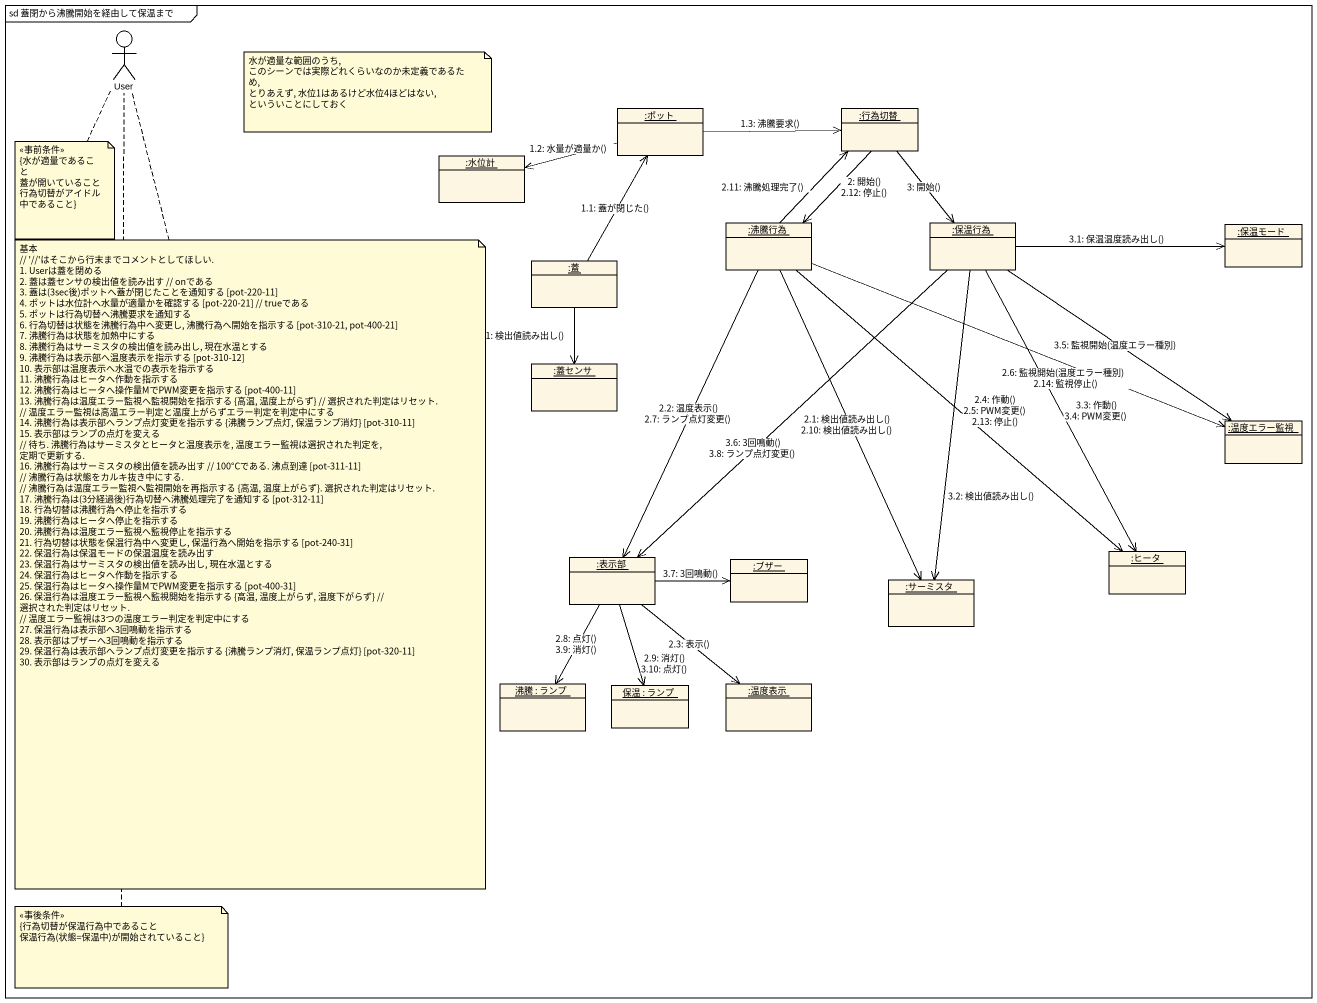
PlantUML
@startuml
mainframe sd 蓋閉から沸騰開始を経由して保温まで
allowmixing
hide circle
hide empty members
actor User
object ":ポット" as ポット
object ":行為切替" as 行為切替
object ":水位計" as 水位計
object ":沸騰行為" as 沸騰行為
object ":保温行為" as 保温行為
object ":保温モード" as 保温モード
object ":蓋" as 蓋
object ":蓋センサ" as 蓋センサ
object ":温度エラー監視" as 温度エラー監視
object ":表示部" as 表示部
object ":ブザー" as ブザー
object ":サーミスタ" as サーミスタ
object ":ヒータ" as ヒータ
object "沸騰 : ランプ" as 沸騰
object "保温 : ランプ" as 保温
object ":温度表示" as 温度表示
蓋 --> 蓋センサ : 1: 検出値読み出し()
蓋 -up-> ポット : 1.1: 蓋が閉じた()
ポット -left-> 水位計 : 1.2: 水量が適量か()
ポット -right-> 行為切替 : 1.3: 沸騰要求()
行為切替 --> 沸騰行為 : 2: 開始()\n2.12: 停止()
沸騰行為 --> サーミスタ : 2.1: 検出値読み出し()\n2.10: 検出値読み出し()
沸騰行為 --> 表示部 : 2.2: 温度表示()\n2.7: ランプ点灯変更()
表示部 --> 温度表示 : 2.3: 表示()
沸騰行為 --> ヒータ : 2.4: 作動()\n2.5: PWM変更()\n2.13: 停止()
沸騰行為 -right-> 温度エラー監視 : 2.6: 監視開始(温度エラー種別)\n2.14: 監視停止()
表示部 --> 沸騰 : 2.8: 点灯()\n3.9: 消灯()
表示部 --> 保温 : 2.9: 消灯()\n3.10: 点灯()
沸騰行為 -up-> 行為切替 : 2.11: 沸騰処理完了()
行為切替 --> 保温行為 : 3: 開始()
保温行為 -right-> 保温モード : 3.1: 保温温度読み出し()
保温行為 --> サーミスタ : 3.2: 検出値読み出し()
保温行為 --> ヒータ : 3.3: 作動()\n3.4: PWM変更()
保温行為 --> 温度エラー監視 : 3.5: 監視開始(温度エラー種別)
保温行為 --> 表示部 : 3.6: 3回鳴動()\n3.8: ランプ点灯変更()
表示部 -right-> ブザー : 3.7: 3回鳴動()
note as N1
  水が適量な範囲のうち,
  このシーンでは実際どれくらいなのか未定義であるため,
  とりあえず, 水位1はあるけど水位4ほどはない,
  といういことにしておく
end note
note bottom of User
  <<事前条件>>
  {水が適量であること
  蓋が開いていること
  行為切替がアイドル中であること}
end note
note bottom of User
  基本
  ~// '~//'はそこから行末までコメントとしてほしい.
  1. Userは蓋を閉める
  2. 蓋は蓋センサの検出値を読み出す // onである
  3. 蓋は(3sec後)ポットへ蓋が閉じたことを通知する [pot-220-11]
  4. ポットは水位計へ水量が適量かを確認する [pot-220-21] // trueである
  5. ポットは行為切替へ沸騰要求を通知する
  6. 行為切替は状態を沸騰行為中へ変更し, 沸騰行為へ開始を指示する [pot-310-21, pot-400-21]
  7. 沸騰行為は状態を加熱中にする
  8. 沸騰行為はサーミスタの検出値を読み出し, 現在水温とする
  9. 沸騰行為は表示部へ温度表示を指示する [pot-310-12]
  10. 表示部は温度表示へ水温での表示を指示する
  11. 沸騰行為はヒータへ作動を指示する
  12. 沸騰行為はヒータへ操作量MでPWM変更を指示する [pot-400-11]
  13. 沸騰行為は温度エラー監視へ監視開始を指示する {高温, 温度上がらず} // 選択された判定はリセット.
  // 温度エラー監視は高温エラー判定と温度上がらずエラー判定を判定中にする
  14. 沸騰行為は表示部へランプ点灯変更を指示する {沸騰ランプ点灯, 保温ランプ消灯} [pot-310-11]
  15. 表示部はランプの点灯を変える
  // 待ち. 沸騰行為はサーミスタとヒータと温度表示を, 温度エラー監視は選択された判定を, 定期で更新する.
  16. 沸騰行為はサーミスタの検出値を読み出す // 100°Cである. 沸点到達 [pot-311-11]
  // 沸騰行為は状態をカルキ抜き中にする.
  // 沸騰行為は温度エラー監視へ監視開始を再指示する {高温, 温度上がらず}. 選択された判定はリセット.
  17. 沸騰行為は(3分経過後)行為切替へ沸騰処理完了を通知する [pot-312-11]
  18. 行為切替は沸騰行為へ停止を指示する
  19. 沸騰行為はヒータへ停止を指示する
  20. 沸騰行為は温度エラー監視へ監視停止を指示する
  21. 行為切替は状態を保温行為中へ変更し, 保温行為へ開始を指示する [pot-240-31]
  22. 保温行為は保温モードの保温温度を読み出す
  23. 保温行為はサーミスタの検出値を読み出し, 現在水温とする
  24. 保温行為はヒータへ作動を指示する
  25. 保温行為はヒータへ操作量MでPWM変更を指示する [pot-400-31]
  26. 保温行為は温度エラー監視へ監視開始を指示する {高温, 温度上がらず, 温度下がらず} // 選択された判定はリセット.
  // 温度エラー監視は3つの温度エラー判定を判定中にする
  27. 保温行為は表示部へ3回鳴動を指示する
  28. 表示部はブザーへ3回鳴動を指示する
  29. 保温行為は表示部へランプ点灯変更を指示する {沸騰ランプ消灯, 保温ランプ点灯} [pot-320-11]
  30. 表示部はランプの点灯を変える
end note
note bottom of User
  <<事後条件>>
  {行為切替が保温行為中であること
  保温行為(状態=保温中)が開始されていること}
end note
@enduml
